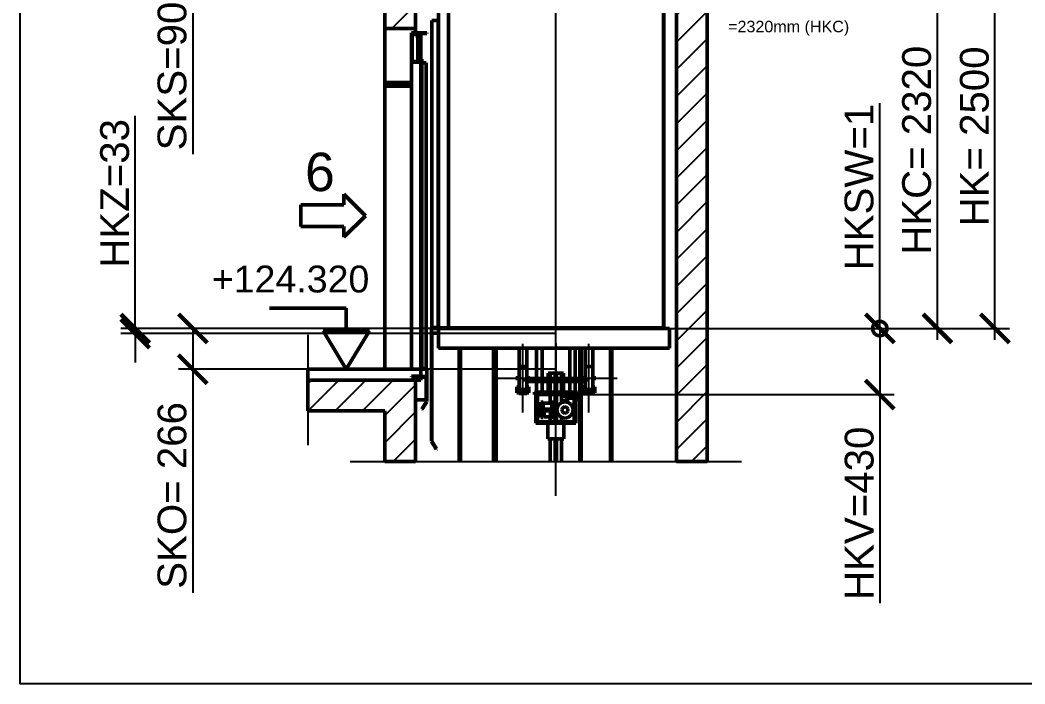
# Model space of a CAD drawing. Header units: millimetres. Extents: x -9546 to 173314, y -46180 to 27253.
# Drawn here: x 62839 to 69384, y -382 to 3941 of the extents above; entities that cross this region are included whole.
import ezdxf
from ezdxf.enums import TextEntityAlignment as Align

# ---------------------------------------------------------------- set-up
doc = ezdxf.new("R2010")
doc.units = ezdxf.units.MM
doc.linetypes.add('AM_ISO08W050', pattern=[18, 12, -1.5, 3, -1.5])
for name, color, linetype, lineweight in [('AM_0', 7, 'Continuous', 50), ('AM_5', 3, 'Continuous', 25), ('AM_8', 1, 'Continuous', 25), ('LDCar-AM_0', 7, 'Continuous', 50), ('LDCar-AM_4', 3, 'Continuous', 25), ('LDCarFrame-AM_0', 7, 'Continuous', 50), ('LDElectricalComponents-AM_0', 7, 'Continuous', 50), ('LDForces-AM_0', 7, 'Continuous', 50), ('LDGear-AM_0', 7, 'Continuous', 50), ('LDGear-AM_7', 4, 'AM_ISO08W050', 25), ('LDGuides-AM_0', 7, 'Continuous', 50), ('LDShaft-AM_0', 7, 'Continuous', 50), ('LDShaft-AM_4', 3, 'Continuous', 25), ('LDShaft-AM_5', 3, 'Continuous', 25), ('LDShaft-AM_7', 4, 'AM_ISO08W050', 25)]:
    doc.layers.add(name, color=color, linetype=linetype, lineweight=lineweight)
doc.layers.add('AM_VIEWS', color=1, linetype='Continuous', lineweight=25, plot=False)
doc.styles.add('LD', font='ARIALUNI.ttf')
doc.dimstyles.new('LIFT', dxfattribs={"dimtxt": 2.5, "dimasz": 2.5, "dimexe": 1.25, "dimexo": 0, "dimgap": 0.5, "dimtad": 1, "dimdec": 0, "dimzin": 1, "dimdsep": 46, "dimtxsty": 'LD', "dimblk": 'ARCHTICK', "dimcen": 0, "dimdle": 1, "dimclrd": 3, "dimclre": 3, "dimclrt": 4, "dimadec": 0, "dimazin": 0, "dimtp": 0.1, "dimtm": 0.1, "dimtfac": 0.71, "dimtdec": 0, "dimtix": 1, "dimtmove": 0, "dimatfit": 3, "dimfxl": 1, "dimtolj": 1, "dimarcsym": 0})

# ---------------------------------------------------------------- blocks, each defined once
blk = doc.blocks.new('LD_20260611094835_0000042B')
at = {"layer": 'AM_8'}
for p, q in [((-200, 24018.4), (172.6, 24391)), ((-200, 24195.2), (-4.2, 24391)), ((-200, 24372), (-181, 24391)), ((149.4, 24191), (349.4, 24391)), ((326.1, 24191), (526.1, 24391)), ((502.9, 24191), (702.9, 24391)), ((679.7, 24191), (879.7, 24391)), ((856.5, 24191), (1056.5, 24391)), ((1033.3, 24191), (1233.3, 24391)), ((1210, 24191), (1410, 24391)), ((1386.8, 24191), (1586.8, 24391)), ((1563.6, 24191), (1763.6, 24391)), ((1700, 24150.6), (1900, 24350.6)), ((1700, 23973.9), (1900, 24173.9)), ((-200, 23841.6), (0, 24041.6)), ((1700, 23797.1), (1900, 23997.1)), ((-200, 23664.9), (0, 23864.9)), ((1700, 23620.3), (1900, 23820.3)), ((-200, 23488.1), (0, 23688.1)), ((1700, 23443.5), (1900, 23643.5)), ((-200, 23311.3), (0, 23511.3)), ((1700, 23266.8), (1900, 23466.8)), ((-200, 23134.5), (0, 23334.5)), ((1700, 23090), (1900, 23290)), ((-200, 22957.7), (0, 23157.7)), ((1700, 22913.2), (1900, 23113.2)), ((-200, 22781), (0, 22981)), ((1700, 22736.4), (1900, 22936.4)), ((-200, 22604.2), (0, 22804.2)), ((1700, 22559.7), (1900, 22759.7)), ((-200, 22427.4), (0, 22627.4)), ((1700, 22382.9), (1900, 22582.9)), ((-200, 22250.6), (0, 22450.6)), ((1700, 22206.1), (1900, 22406.1)), ((-200, 22073.9), (0, 22273.9)), ((1700, 22029.3), (1900, 22229.3)), ((-200, 21897.1), (0, 22097.1)), ((1700, 21852.5), (1900, 22052.5)), ((-200, 21720.3), (0, 21920.3)), ((1700, 21675.8), (1900, 21875.8)), ((-153.5, 21590), (0, 21743.5)), ((1700, 21499), (1900, 21699)), ((1700, 21322.2), (1900, 21522.2)), ((1700, 21145.4), (1900, 21345.4)), ((1700, 20968.7), (1900, 21168.7)), ((1700, 20791.9), (1900, 20991.9)), ((1700, 20615.1), (1900, 20815.1)), ((1700, 20438.3), (1900, 20638.3)), ((1700, 20261.6), (1900, 20461.6)), ((1700, 20084.8), (1900, 20284.8)), ((1700, 19908), (1900, 20108)), ((1700, 19731.2), (1900, 19931.2)), ((1700, 19554.4), (1900, 19754.4)), ((1700, 19377.7), (1900, 19577.7)), ((1700, 19200.9), (1900, 19400.9)), ((-700, 19275.8), (-675.8, 19300)), ((-699, 19100), (-499, 19300)), ((-522.2, 19100), (-322.2, 19300)), ((-345.4, 19100), (-145.4, 19300)), ((-200, 19068.7), (0, 19268.7)), ((1700, 19024.1), (1900, 19224.1)), ((-200, 18891.9), (0, 19091.9)), ((1700, 18847.3), (1900, 19047.3)), ((-145.1, 18770), (0, 18915.1)), ((1799.4, 18770), (1900, 18870.6))]:
    blk.add_line(p, q, dxfattribs=at)
blk = doc.blocks.new('LD_20260611094835_0000042C')
at = {"layer": 'LDShaft-AM_0'}
for p, q in [((-80, 24391), (-200, 24391)), ((-200, 24391), (-200, 21590)), ((0, 24391), (-80, 24391)), ((1900, 24391), (0, 24391)), ((1900, 18770), (1900, 24391)), ((0, 21590), (0, 24191)), ((0, 24191), (1700, 24191)), ((1700, 24191), (1700, 18770)), ((-200, 21590), (-200, 21237.5)), ((-200, 21590), (-80, 21590)), ((-80, 21590), (0, 21590)), ((0, 21560), (0, 21590)), ((-200, 21237.5), (-200, 21212.5)), ((-200, 21237.5), (-25, 21237.5)), ((-200, 21212.5), (-200, 19370)), ((-25, 21212.5), (-200, 21212.5)), ((-200, 19300), (-700, 19300)), ((-700, 19300), (-700, 19100)), ((-80, 19300), (-200, 19300)), ((0, 19300), (-80, 19300)), ((0, 18770), (0, 19300)), ((-700, 19100), (-200, 19100)), ((-200, 19100), (-200, 18770)), ((-200, 18770), (-80, 18770)), ((-80, 18770), (0, 18770)), ((1700, 18770), (1900, 18770))]:
    blk.add_line(p, q, dxfattribs=at)
blk = doc.blocks.new('LD_20260611094835_00000433')
at = {"layer": 'LDShaft-AM_4'}
blk.add_line((-700, 225), (-700, -495), dxfattribs=at)
blk = doc.blocks.new('LD_20260611094835_00000434')
at = {"layer": 'LDShaft-AM_0'}
for p, q in [((-200, 0), (-700, 0)), ((-700, 0), (-700, -70)), ((-80, 0), (-200, 0)), ((0, 0), (-80, 0)), ((35, 0), (0, 0)), ((35, -70), (35, 0)), ((-700, -70), (-200, -70)), ((-200, -70), (-80, -70)), ((-80, -70), (0, -70)), ((0, -70), (35, -70))]:
    blk.add_line(p, q, dxfattribs=at)
blk = doc.blocks.new('LD_20260611094835_00000435')
at = {"layer": 'LDShaft-AM_0'}
for p, q in [((35, 0), (0, 0)), ((0, 0), (0, -1)), ((35, -1), (35, 0)), ((0, -1), (35, -1)), ((0, -22.5), (0, -151)), ((71, -1), (35, -1)), ((71, -5), (35, -5)), ((35, -5), (71, -5)), ((71, -5), (71, -1)), ((71, -151), (71, -5)), ((0, -151), (71, -151))]:
    blk.add_line(p, q, dxfattribs=at)
blk = doc.blocks.new('LD_20260611094835_00000436')
at = {"layer": 'LDCar-AM_0'}
for p, q in [((0, 2190), (0, 2000)), ((30, 2190), (0, 2190)), ((3, 2003), (3, 2187)), ((3, 2187), (27, 2187)), ((27, 2187), (27, 2170)), ((27, 2170), (30, 2170)), ((40, 2190), (30, 2190)), ((30, 2170), (30, 2190)), ((40, 2190), (40, 2010)), ((100, 2190), (40, 2190)), ((43, 2010), (43, 2187)), ((43, 2187), (100, 2187)), ((60, 2003), (60, 2187)), ((100, 2187), (100, 2190)), ((0, 2000), (0, 0)), ((0, 2000), (66.5, 2000)), ((63.5, 2003), (3, 2003)), ((40, 2010), (43, 2010)), ((60, 0), (60, 2000)), ((66.5, 2020), (63.5, 2020)), ((63.5, 2020), (63.5, 2003)), ((66.5, 2000), (66.5, 2020)), ((66.5, 1995), (66.5, 5)), ((95, 1995), (66.5, 1995)), ((95, 5), (95, 1995)), ((0, 0), (60, 0)), ((100, 0), (60, 0)), ((60, 0), (60, -44.5)), ((66.5, 5), (95, 5)), ((100, -47.5), (100, 0)), ((60, -44.5), (0, -44.5)), ((0, -44.5), (0, -47.5)), ((0, -47.5), (60, -47.5)), ((60, -47.5), (97, -47.5)), ((97, -47.5), (97, -210)), ((100, -210), (100, -47.5)), ((97.2, -210.2), (67.2, -259.2)), ((67.2, -259.2), (69.8, -260.8)), ((69.8, -260.8), (99.8, -211.8)), ((97, -210), (100, -210)), ((99.8, -211.8), (97.2, -210.2))]:
    blk.add_line(p, q, dxfattribs=at)
blk = doc.blocks.new('LD_20260611094835_00000437')
at = {"layer": 'AM_0'}
for p, q in [((-621, 22296), (-631, 22296)), ((-631, 22296), (-631, 21586)), ((-621, 21586), (-621, 22296)), ((-631, 18907), (-631, 18170)), ((-621, 18170), (-621, 18907))]:
    blk.add_line(p, q, dxfattribs=at)
blk = doc.blocks.new('LD_20260611094835_00000438')
at = {"layer": 'LDShaft-AM_7'}
blk.add_line((0, -1091), (0, 4980), dxfattribs=at)
blk = doc.blocks.new('LD_20260611094835_0000043A')
at = {"layer": 'LDElectricalComponents-AM_0'}
for p, q in [((384, 23791), (-909, 23791)), ((-909, 23783), (384, 23783)), ((400, 23791), (384, 23791)), ((384, 23783), (384, 22999)), ((384, 23783), (400, 23783)), ((400, 23783), (400, 23791)), ((400, 22870), (400, 23783)), ((139, 22870), (-400, 22870)), ((-400, 22870), (-400, 22854)), ((-400, 22854), (-400, 21786)), ((-384, 22854), (139, 22854)), ((-384, 21786), (-384, 22854)), ((393, 22854), (400, 22854)), ((400, 22854), (400, 22870)), ((-400, 19107), (-400, 18370)), ((-384, 18370), (-384, 19107))]:
    blk.add_line(p, q, dxfattribs=at)
blk = doc.blocks.new('LD_20260611094835_0000043B')
at = {"layer": 'LDCar-AM_0'}
for p, q in [((-765.5, 2500), (-765.5, 4)), ((-700, 2500), (-765.5, 2500)), ((700, 2550), (-700, 2550)), ((-700, 2550), (-700, 2500)), ((700, 2500), (-700, 2500)), ((-700, 4), (-700, 2500)), ((-700, 2500), (700, 2500)), ((700, 2500), (700, 2550)), ((700, 2401), (700, 2500)), ((703, 2500), (700, 2500)), ((700, 2500), (700, 4)), ((703, 4), (703, 2500)), ((700, 4), (700, 2399)), ((-701.5, 4), (-766.5, 4)), ((-766.5, 4), (-766.5, 0)), ((-766.5, 0), (-701.5, 0)), ((-765.5, 4), (-700, 4)), ((700, 4), (-701.5, 4)), ((-701.5, 0), (701.5, 0)), ((-700, 4), (700, 4)), ((701.5, 4), (703, 4)), ((701.5, 0), (701.5, 4))]:
    blk.add_line(p, q, dxfattribs=at)
blk = doc.blocks.new('LD_20260611094835_0000043C')
at = {"layer": 'LDForces-AM_0'}
for p, q in [((675, 22944), (675, 22551.5)), ((1155, 22551.5), (1155, 22944)), ((675, 22534.5), (675, 22475)), ((1155, 22475), (1155, 22534.5)), ((725, 22475), (725, 22495)), ((1105, 22495), (1105, 22475)), ((675, 22335), (675, 22186)), ((725, 22186), (725, 22335)), ((1105, 22335), (1105, 22186)), ((1155, 22186), (1155, 22335)), ((675, 19507), (675, 19388)), ((725, 19388), (725, 19507)), ((1105, 19507), (1105, 19388)), ((1155, 19388), (1155, 19507)), ((677.5, 19217.5), (675, 19215.5)), ((675, 19215.5), (675, 19213)), ((675, 19213), (725, 19213)), ((680, 19215.5), (677.5, 19217.5)), ((682.5, 19217.5), (680, 19215.5)), ((685, 19215.5), (682.5, 19217.5)), ((687.5, 19217.5), (685, 19215.5)), ((690, 19215.5), (687.5, 19217.5)), ((692.5, 19217.5), (690, 19215.5)), ((695, 19215.5), (692.5, 19217.5)), ((697.5, 19217.5), (695, 19215.5)), ((700, 19215.5), (697.5, 19217.5)), ((702.5, 19217.5), (700, 19215.5)), ((705, 19215.5), (702.5, 19217.5)), ((707.5, 19217.5), (705, 19215.5)), ((710, 19215.5), (707.5, 19217.5)), ((712.5, 19217.5), (710, 19215.5)), ((715, 19215.5), (712.5, 19217.5)), ((717.5, 19217.5), (715, 19215.5)), ((720, 19215.5), (717.5, 19217.5)), ((722.5, 19217.5), (720, 19215.5)), ((725, 19215.5), (722.5, 19217.5)), ((725, 19213), (725, 19215.5)), ((1107.5, 19217.5), (1105, 19215.5)), ((1105, 19215.5), (1105, 19213)), ((1105, 19213), (1155, 19213)), ((1110, 19215.5), (1107.5, 19217.5)), ((1112.5, 19217.5), (1110, 19215.5)), ((1115, 19215.5), (1112.5, 19217.5)), ((1117.5, 19217.5), (1115, 19215.5)), ((1120, 19215.5), (1117.5, 19217.5)), ((1122.5, 19217.5), (1120, 19215.5)), ((1125, 19215.5), (1122.5, 19217.5)), ((1127.5, 19217.5), (1125, 19215.5)), ((1130, 19215.5), (1127.5, 19217.5)), ((1132.5, 19217.5), (1130, 19215.5)), ((1135, 19215.5), (1132.5, 19217.5)), ((1137.5, 19217.5), (1135, 19215.5)), ((1140, 19215.5), (1137.5, 19217.5)), ((1142.5, 19217.5), (1140, 19215.5)), ((1145, 19215.5), (1142.5, 19217.5)), ((1147.5, 19217.5), (1145, 19215.5)), ((1150, 19215.5), (1147.5, 19217.5)), ((1152.5, 19217.5), (1150, 19215.5)), ((1155, 19215.5), (1152.5, 19217.5)), ((1155, 19213), (1155, 19215.5))]:
    blk.add_line(p, q, dxfattribs=at)
blk = doc.blocks.new('LD_20260611094835_0000043D')
at = {"layer": 'LDCarFrame-AM_0'}
for p, q in [((-90, 2824), (-130, 2824)), ((-130, 2824), (-130, 2818)), ((-130, 2818), (-96, 2818)), ((-126, 2818), (-126, 2720)), ((-96, 2818), (-96, 2720)), ((-50, 2824), (-90, 2824)), ((-90, 2824), (-90, 2679)), ((-90, 2714), (-90, 2824)), ((50, 2824), (-50, 2824)), ((90, 2824), (50, 2824)), ((90, 2679), (90, 2824)), ((90, 2824), (90, 2714)), ((130, 2824), (90, 2824)), ((96, 2720), (96, 2818)), ((96, 2818), (130, 2818)), ((126, 2720), (126, 2818)), ((130, 2818), (130, 2824)), ((-96, 2720), (-130, 2720)), ((-130, 2720), (-130, 2714)), ((-130, 2714), (-90, 2714)), ((-126, 2714), (-126, 2679)), ((-90, 2679), (-90, 2714)), ((90, 2714), (90, 2679)), ((90, 2714), (130, 2714)), ((130, 2720), (96, 2720)), ((126, 2679), (126, 2714)), ((130, 2714), (130, 2720)), ((-126, 0), (-126, -197)), ((-90, 0), (-90, -197)), ((-90, -197), (-90, 0)), ((90, -197), (90, 0)), ((90, 0), (90, -197)), ((126, -197), (126, 0)), ((-50, -197), (-50, -162)), ((-50, -162), (50, -162)), ((50, -162), (50, -197)), ((200, -197), (-200, -197)), ((-200, -197), (-200, -217)), ((-200, -217), (200, -217)), ((-126, -217), (-126, -287)), ((-90, -217), (-90, -287)), ((-90, -287), (-90, -217)), ((-50, -287), (-50, -217)), ((50, -217), (50, -287)), ((90, -287), (90, -217)), ((90, -217), (90, -287)), ((126, -287), (126, -217)), ((200, -217), (200, -197)), ((140, -287), (-140, -287)), ((-140, -287), (-140, -302)), ((-140, -302), (140, -302)), ((-120, -302), (-130, -302)), ((-130, -302), (-130, -489)), ((-120, -479), (-120, -302)), ((130, -302), (120, -302)), ((120, -302), (120, -479)), ((130, -489), (130, -302)), ((140, -302), (140, -287)), ((-130, -489), (130, -489)), ((120, -479), (-120, -479))]:
    blk.add_line(p, q, dxfattribs=at)
blk = doc.blocks.new('LD_20260611094835_0000043E')
at = {"layer": 'LDGear-AM_0'}
for p, q in [((-240, 75), (-240, 69.3)), ((-190, 75), (-240, 75)), ((-240, 69.3), (-240, 53)), ((-190, 69.3), (-190, 75)), ((-190, 53), (-190, 69.3)), ((190, 75), (190, 69.3)), ((240, 75), (190, 75)), ((190, 69.3), (190, 53)), ((240, 69.3), (240, 75)), ((240, 53), (240, 69.3)), ((-250, 13), (-250, 12)), ((-240, 13), (-250, 13)), ((-250, 12), (-250, 9.2)), ((-250, 9.2), (-250, 5)), ((-250, 5), (-250, 0)), ((-250, 0), (-250, -5)), ((-240, 53), (-240, 28.7)), ((-240, 28.7), (-240, 0)), ((-240, 0), (-240, -28.7)), ((-190, 28.7), (-190, 53)), ((-190, 0), (-190, 28.7)), ((-180, 13), (-190, 13)), ((-190, -3), (-190, 0)), ((-180, 12), (-180, 13)), ((-180, 9.2), (-180, 12)), ((-180, 5), (-180, 9.2)), ((-180, 0), (-180, 5)), ((-180, -3), (-180, 0)), ((180, 13), (180, 12)), ((190, 13), (180, 13)), ((180, 12), (180, 9.2)), ((180, 9.2), (180, 5)), ((180, 5), (180, 0)), ((180, 0), (180, -3)), ((190, 53), (190, 28.7)), ((190, 28.7), (190, 0)), ((190, 0), (190, -3)), ((240, 28.7), (240, 53)), ((240, 0), (240, 28.7)), ((250, 13), (240, 13)), ((240, -28.7), (240, 0)), ((250, 12), (250, 13)), ((250, 9.2), (250, 12)), ((250, 5), (250, 9.2)), ((250, 0), (250, 5)), ((250, -5), (250, 0)), ((-251.5, -57), (-253.5, -57)), ((-253.5, -57), (-253.5, -97)), ((-251.5, -95), (-251.5, -57)), ((-250, -5), (-250, -9.2)), ((-250, -9.2), (-250, -12)), ((-250, -12), (-250, -13)), ((-250, -13), (-240, -13)), ((-240, -28.7), (-240, -53)), ((-240, -53), (-240, -69.3)), ((-190, -28.7), (-190, -23)), ((-190, -53), (-190, -28.7)), ((-190, -69.3), (-190, -53)), ((-176.5, -57), (-178.5, -57)), ((-178.5, -57), (-178.5, -95)), ((-176.5, -97), (-176.5, -57)), ((178.5, -57), (176.5, -57)), ((176.5, -57), (176.5, -97)), ((178.5, -95), (178.5, -57)), ((190, -23), (190, -28.7)), ((190, -28.7), (190, -53)), ((190, -53), (190, -69.3)), ((240, -13), (250, -13)), ((240, -53), (240, -28.7)), ((240, -69.3), (240, -53)), ((250, -9.2), (250, -5)), ((250, -12), (250, -9.2)), ((250, -13), (250, -12)), ((253.5, -57), (251.5, -57)), ((251.5, -57), (251.5, -95)), ((253.5, -97), (253.5, -57)), ((-253.5, -97), (-176.5, -97)), ((-178.5, -95), (-251.5, -95)), ((-240, -69.3), (-240, -75)), ((-240, -75), (-190, -75)), ((-190, -75), (-190, -69.3)), ((176.5, -97), (253.5, -97)), ((251.5, -95), (178.5, -95)), ((190, -69.3), (190, -75)), ((190, -75), (240, -75)), ((240, -75), (240, -69.3))]:
    blk.add_line(p, q, dxfattribs=at)
at = {"layer": 'LDGear-AM_7'}
for p, q in [((-215, -225), (-215, 225)), ((215, -225), (215, 225)), ((-400, 0), (-390, 0)), ((-390, 0), (-150, 0)), ((150, 0), (390, 0)), ((390, 0), (400, 0))]:
    blk.add_line(p, q, dxfattribs=at)
blk = doc.blocks.new('LD_20260611094835_0000043F')
at = {"layer": 'LDGear-AM_7'}
for p, q in [((0, 225), (0, -225)), ((-150, 0), (150, 0))]:
    blk.add_line(p, q, dxfattribs=at)
blk = doc.blocks.new('LD_20260611094835_00000440')
at = {"layer": 'LDCarFrame-AM_0'}
for p, q in [((52, 0), (-52, 0)), ((-52, 0), (-52, -102)), ((52, -102), (52, 0)), ((-52, -102), (52, -102))]:
    blk.add_line(p, q, dxfattribs=at)
blk = doc.blocks.new('LD_20260611094835_00000443')
at = {"layer": 'LDForces-AM_0'}
for p, q in [((1071, 23034), (1071, 23024)), ((1071.3, 23034), (1071.3, 23024)), ((1071.3, 23024), (1071.3, 23034)), ((1072.2, 23034), (1072.2, 23024)), ((1072.2, 23024), (1072.2, 23034)), ((1073.5, 23034), (1073.5, 23024)), ((1073.5, 23024), (1073.5, 23034)), ((1075, 23034), (1075, 23024)), ((1075, 23024), (1075, 23034)), ((1076.5, 23034), (1076.5, 23024)), ((1076.5, 23024), (1076.5, 23034)), ((1077.8, 23034), (1077.8, 23024)), ((1077.8, 23024), (1077.8, 23034)), ((1078.7, 23034), (1078.7, 23024)), ((1078.7, 23024), (1078.7, 23034)), ((1079, 23024), (1079, 23034)), ((1271, 23034), (1271, 22186)), ((1271.3, 23034), (1271.3, 22186)), ((1271.3, 22186), (1271.3, 23034)), ((1272.2, 23034), (1272.2, 22186)), ((1272.2, 22186), (1272.2, 23034)), ((1273.5, 23034), (1273.5, 22186)), ((1273.5, 22186), (1273.5, 23034)), ((1275, 23034), (1275, 22186)), ((1275, 22186), (1275, 23034)), ((1276.5, 23034), (1276.5, 22186)), ((1276.5, 22186), (1276.5, 23034)), ((1277.8, 23034), (1277.8, 22186)), ((1277.8, 22186), (1277.8, 23034)), ((1278.7, 23034), (1278.7, 22186)), ((1278.7, 22186), (1278.7, 23034)), ((1279, 22186), (1279, 23034)), ((1071, 22944), (1071, 22186)), ((1071.3, 22944), (1071.3, 22186)), ((1071.3, 22186), (1071.3, 22944)), ((1072.2, 22944), (1072.2, 22186)), ((1072.2, 22186), (1072.2, 22944)), ((1073.5, 22944), (1073.5, 22186)), ((1073.5, 22186), (1073.5, 22944)), ((1075, 22944), (1075, 22186)), ((1075, 22186), (1075, 22944)), ((1076.5, 22944), (1076.5, 22186)), ((1076.5, 22186), (1076.5, 22944)), ((1077.8, 22944), (1077.8, 22186)), ((1077.8, 22186), (1077.8, 22944)), ((1078.7, 22944), (1078.7, 22186)), ((1078.7, 22186), (1078.7, 22944)), ((1079, 22186), (1079, 22944)), ((1071, 19507), (1071, 19310)), ((1071.3, 19507), (1071.3, 19310)), ((1071.3, 19310), (1071.3, 19507)), ((1072.2, 19507), (1072.2, 19310)), ((1072.2, 19310), (1072.2, 19507)), ((1073.5, 19507), (1073.5, 19310)), ((1073.5, 19310), (1073.5, 19507)), ((1075, 19507), (1075, 19310)), ((1075, 19310), (1075, 19507)), ((1076.5, 19507), (1076.5, 19310)), ((1076.5, 19310), (1076.5, 19507)), ((1077.8, 19507), (1077.8, 19310)), ((1077.8, 19310), (1077.8, 19507)), ((1078.7, 19507), (1078.7, 19310)), ((1078.7, 19310), (1078.7, 19507)), ((1079, 19310), (1079, 19507)), ((1271, 19507), (1271, 18770)), ((1271.3, 19507), (1271.3, 18770)), ((1271.3, 18770), (1271.3, 19507)), ((1272.2, 19507), (1272.2, 18770)), ((1272.2, 18770), (1272.2, 19507)), ((1273.5, 19507), (1273.5, 18770)), ((1273.5, 18770), (1273.5, 19507)), ((1275, 19507), (1275, 18770)), ((1275, 18770), (1275, 19507)), ((1276.5, 19507), (1276.5, 18770)), ((1276.5, 18770), (1276.5, 19507)), ((1277.8, 19507), (1277.8, 18770)), ((1277.8, 18770), (1277.8, 19507)), ((1278.7, 19507), (1278.7, 18770)), ((1278.7, 18770), (1278.7, 19507)), ((1279, 18770), (1279, 19507)), ((1071, 19290), (1071, 18770)), ((1071.3, 19290), (1071.3, 18770)), ((1071.3, 18770), (1071.3, 19290)), ((1072.2, 19290), (1072.2, 18770)), ((1072.2, 18770), (1072.2, 19290)), ((1073.5, 19290), (1073.5, 18770)), ((1073.5, 18770), (1073.5, 19290)), ((1075, 19290), (1075, 18770)), ((1075, 18770), (1075, 19290)), ((1076.5, 19290), (1076.5, 18770)), ((1076.5, 18770), (1076.5, 19290)), ((1077.8, 19290), (1077.8, 18770)), ((1077.8, 18770), (1077.8, 19290)), ((1078.7, 19290), (1078.7, 18770)), ((1078.7, 18770), (1078.7, 19290)), ((1079, 18770), (1079, 19290))]:
    blk.add_line(p, q, dxfattribs=at)
blk = doc.blocks.new('LD_20260611094835_00000446')
at = {"layer": 'LDGuides-AM_0'}
for p, q in [((-37.5, 1209), (-37.5, 1174)), ((-5, 1174), (-5, 1209)), ((-5, 1209), (-5, 1174)), ((5, 1209), (5, 1174)), ((5, 1174), (5, 1209)), ((37.5, 1174), (37.5, 1209)), ((-37.5, 1154), (-37.5, 1084)), ((-5, 1084), (-5, 1154)), ((-5, 1154), (-5, 1084)), ((5, 1154), (5, 1084)), ((5, 1084), (5, 1154)), ((37.5, 1084), (37.5, 1154)), ((-37.5, 1069), (-37.5, 1014)), ((-5, 892), (-5, 1069)), ((-5, 1069), (-5, 892)), ((5, 1069), (5, 892)), ((5, 892), (5, 1069)), ((37.5, 1016.2), (37.5, 1069)), ((-37.5, 974), (-37.5, 964)), ((-37.5, 924), (-37.5, 892)), ((37.5, 892), (37.5, 921.8)), ((-37.5, 780), (-37.5, 634)), ((-5, 634), (-5, 780)), ((-5, 780), (-5, 634)), ((5, 780), (5, 634)), ((5, 634), (5, 780)), ((37.5, 634), (37.5, 780))]:
    blk.add_line(p, q, dxfattribs=at)
blk = doc.blocks.new('LD_20260611094836_00000000')
at = {"layer": 'LDCarFrame-AM_0'}
for p, q in [((-82.5, -50), (-97.5, -50)), ((-97.5, -50), (-97.5, -150)), ((-82.5, -150), (-82.5, -50)), ((-82.5, -55), (-82.5, -56.5)), ((-27, -55), (-82.5, -55)), ((-82.5, -56.5), (-82.5, -60.9)), ((-82.5, -60.9), (-82.5, -67.3)), ((-7, -50), (-27, -50)), ((-27, -50), (-27, -150)), ((-27, -56.5), (-27, -55)), ((-27, -60.9), (-27, -56.5)), ((-27, -67.3), (-27, -60.9)), ((-7, -150), (-7, -50)), ((22.4, -62.9), (11, -79.9)), ((39.4, -51.5), (22.4, -62.9)), ((59.5, -47.5), (39.4, -51.5)), ((79.6, -51.5), (59.5, -47.5)), ((61, 0), (61, -24)), ((61, -24), (117, -24)), ((76.5, -30), (61.5, -30)), ((61.5, -30), (61.5, -47.9)), ((76.5, -50.9), (76.5, -30)), ((96.6, -62.9), (79.6, -51.5)), ((108, -79.9), (96.6, -62.9)), ((117, 0), (117, -24)), ((117, -24), (117, 0)), ((117, -24), (120, -24)), ((138.1, -17.1), (137.5, -20)), ((137.5, -20), (138.1, -22.9)), ((139.7, -14.7), (138.1, -17.1)), ((138.1, -22.9), (139.7, -25.3)), ((142.1, -13.1), (139.7, -14.7)), ((139.7, -25.3), (142.1, -26.9)), ((145, -12.5), (142.1, -13.1)), ((142.1, -26.9), (145, -27.5)), ((147.9, -13.1), (145, -12.5)), ((145, -27.5), (147.9, -26.9)), ((150.3, -14.7), (147.9, -13.1)), ((147.9, -26.9), (150.3, -25.3)), ((151.9, -17.1), (150.3, -14.7)), ((150.3, -25.3), (151.9, -22.9)), ((152.5, -20), (151.9, -17.1)), ((151.9, -22.9), (152.5, -20)), ((-82.5, -67.3), (-82.5, -75)), ((-82.5, -75), (-82.5, -82.7)), ((-82.5, -82.7), (-82.5, -89.1)), ((-82.5, -89.1), (-82.5, -93.5)), ((-82.5, -93.5), (-82.5, -95)), ((-82.5, -95), (-27, -95)), ((-75.5, -105), (-75.5, -106.5)), ((-34, -105), (-75.5, -105)), ((-75.5, -106.5), (-75.5, -110.9)), ((-75.5, -110.9), (-75.5, -117.3)), ((-75.5, -117.3), (-75.5, -125)), ((-75.5, -125), (-75.5, -132.7)), ((-34, -106.5), (-34, -105)), ((-34, -110.9), (-34, -106.5)), ((-34, -117.3), (-34, -110.9)), ((-34, -125), (-34, -117.3)), ((-34, -132.7), (-34, -125)), ((-27, -75), (-27, -67.3)), ((-27, -82.7), (-27, -75)), ((-27, -89.1), (-27, -82.7)), ((-27, -93.5), (-27, -89.1)), ((-27, -95), (-27, -93.5)), ((11, -79.9), (7, -100)), ((7, -100), (11, -120.1)), ((11, -120.1), (22.4, -137.1)), ((40, -92.3), (38.5, -100)), ((38.5, -100), (40, -107.7)), ((44.4, -85.9), (40, -92.3)), ((40, -107.7), (44.4, -114.1)), ((50.8, -81.5), (44.4, -85.9)), ((44.4, -114.1), (50.8, -118.5)), ((58.5, -80), (50.8, -81.5)), ((50.8, -118.5), (58.5, -120)), ((66.2, -81.5), (58.5, -80)), ((58.5, -120), (66.2, -118.5)), ((72.6, -85.9), (66.2, -81.5)), ((66.2, -118.5), (72.6, -114.1)), ((77, -92.3), (72.6, -85.9)), ((72.6, -114.1), (77, -107.7)), ((78.5, -100), (77, -92.3)), ((77, -107.7), (78.5, -100)), ((96.6, -137.1), (108, -120.1)), ((112, -100), (108, -79.9)), ((108, -120.1), (112, -100)), ((-97.5, -150), (-82.5, -150)), ((-75.5, -132.7), (-75.5, -139.1)), ((-75.5, -139.1), (-75.5, -143.5)), ((-75.5, -143.5), (-75.5, -145)), ((-75.5, -145), (-34, -145)), ((-34, -139.1), (-34, -132.7)), ((-34, -143.5), (-34, -139.1)), ((-34, -145), (-34, -143.5)), ((-27, -150), (-7, -150)), ((22.4, -137.1), (39.4, -148.5)), ((39.4, -148.5), (59.5, -152.5)), ((59.5, -152.5), (79.6, -148.5)), ((79.6, -148.5), (96.6, -137.1))]:
    blk.add_line(p, q, dxfattribs=at)
blk = doc.blocks.new('LD_20260611094836_00000001')
at = {"layer": 'LDCarFrame-AM_0'}
for p, q in [((741, 2679), (-765, 2679)), ((-765, 2679), (-765, 2629)), ((-765, 2629), (741, 2629)), ((741, 2629), (741, 2679)), ((-700, 2530), (-700, 2528)), ((700, 2528), (700, 2530)), ((741, 129), (-765, 129)), ((-765, 129), (-765, 95)), ((-765, 95), (-765, 15)), ((741, 95), (741, 129)), ((741, 15), (741, 95)), ((-765, 15), (-765, 0)), ((-765, 0), (741, 0)), ((741, 0), (741, 15))]:
    blk.add_line(p, q, dxfattribs=at)
blk = doc.blocks.new('LD_20260611094836_00000004')
at = {"layer": 'LDCar-AM_0'}
for p, q in [((42.5, 2005), (2.5, 2005)), ((2.5, 2005), (2.5, 5)), ((42.5, 5), (42.5, 2005)), ((45, 0), (0, 0)), ((0, 0), (0, -30)), ((2.5, 5), (42.5, 5)), ((45, -30), (45, 0)), ((0, -30), (0, -735)), ((3, -735), (3, -30)), ((3, -30), (45, -30)), ((0, -735), (3, -735)), ((2.8, -734.2), (0.2, -735.8)), ((0.2, -735.8), (30.2, -785.8)), ((32.8, -784.2), (2.8, -734.2)), ((30.2, -785.8), (32.8, -784.2))]:
    blk.add_line(p, q, dxfattribs=at)
blk = doc.blocks.new('_DotSmall')
at = {"color": 0, "linetype": 'ByBlock', "const_width": 0.5}
blk.add_lwpolyline([(-0.0625, 0, 1), (0.0625, 0, 1)], format="xyb", close=True, dxfattribs=at)
blk = doc.blocks.new('_ArchTick')
at = {"color": 0, "linetype": 'ByBlock', "const_width": 0.15}
blk.add_lwpolyline([(-0.5, -0.5), (0.5, 0.5)], dxfattribs=at)
blk = doc.blocks.new('*D3371')
at = {"layer": 'AM_5', "color": 3, "lineweight": -2, "transparency": 16777216}
for p, q in [((66328.8, 1931.9), (68532.6, 1931.9)), ((68438.8, 1931.9), (68438.8, 1426.9)), ((66328.8, 1501.9), (68532.6, 1501.9)), ((68438.8, 1501.9), (68438.8, 143.5))]:
    blk.add_line(p, q, dxfattribs=at)
at = {"layer": 'Defpoints', "color": 0, "transparency": 16777216}
for p in [(66328.8, 1931.9), (68438.8, 1931.9), (66328.8, 1501.9)]:
    blk.add_point(p, dxfattribs=at)
at = {"layer": 'AM_5', "color": 3, "lineweight": -2, "transparency": 16777216, "xscale": 187.5, "yscale": 187.5, "zscale": 187.5}
for name, p, rotation in [('_DotSmall', (68438.8, 1931.9), 90), ('_ArchTick', (68438.8, 1501.9), 270)]:
    blk.add_blockref(name, p, dxfattribs=dict(at, rotation=rotation))
at = {"layer": 'AM_5', "color": 4, "transparency": 16777216, "insert": (68305.5, 729), "char_height": 187.5, "attachment_point": 5, "rotation": 90, "style": 'LD'}
blk.add_mtext('\\A1;HKV=430', dxfattribs=at)
blk = doc.blocks.new('*D3373')
at = {"layer": 'AM_5', "color": 3, "lineweight": -2, "transparency": 16777216}
for p, q in [((68438.8, 1932.9), (68438.8, 3398.9)), ((66328.8, 1932.9), (68532.6, 1932.9)), ((66328.8, 1931.9), (68532.6, 1931.9)), ((68438.8, 1931.9), (68438.8, 1932.9)), ((68438.8, 1931.9), (68438.8, 1744.4))]:
    blk.add_line(p, q, dxfattribs=at)
at = {"layer": 'Defpoints', "color": 0, "transparency": 16777216}
for p in [(66328.8, 1932.9), (66328.8, 1931.9), (68438.8, 1932.9)]:
    blk.add_point(p, dxfattribs=at)
at = {"layer": 'AM_5', "color": 3, "lineweight": -2, "transparency": 16777216, "xscale": 187.5, "yscale": 187.5, "zscale": 187.5}
for name, p, rotation in [('_ArchTick', (68438.8, 1932.9), 270), ('_DotSmall', (68438.8, 1931.9), 90)]:
    blk.add_blockref(name, p, dxfattribs=dict(at, rotation=rotation))
at = {"layer": 'AM_5', "color": 4, "transparency": 16777216, "insert": (68304.4, 2853.4), "char_height": 187.5, "attachment_point": 5, "rotation": 90, "style": 'LD'}
blk.add_mtext('\\A1;HKSW=1', dxfattribs=at)
blk = doc.blocks.new('*D3374')
at = {"layer": 'AM_5', "color": 3, "lineweight": -2, "transparency": 16777216}
for p, q in [((65518.8, 4363.9), (63870.1, 4363.9)), ((63963.8, 4363.9), (63963.8, 4198.9)), ((65518.8, 4273.9), (63870.1, 4273.9)), ((63963.8, 4273.9), (63963.8, 3066.5))]:
    blk.add_line(p, q, dxfattribs=at)
at = {"layer": 'Defpoints', "color": 0, "transparency": 16777216}
for p in [(63963.8, 4363.9), (65518.8, 4363.9), (65518.8, 4273.9)]:
    blk.add_point(p, dxfattribs=at)
at = {"layer": 'AM_5', "color": 3, "lineweight": -2, "transparency": 16777216, "xscale": 187.5, "yscale": 187.5, "zscale": 187.5}
for name, p, rotation in [('_DotSmall', (63963.8, 4363.9), 90), ('_ArchTick', (63963.8, 4273.9), 270)]:
    blk.add_blockref(name, p, dxfattribs=dict(at, rotation=rotation))
at = {"layer": 'AM_5', "color": 4, "transparency": 16777216, "insert": (63829.4, 3576.4), "char_height": 187.5, "attachment_point": 5, "rotation": 90, "style": 'LD'}
blk.add_mtext('\\A1;SKS=90', dxfattribs=at)
blk = doc.blocks.new('*D3375')
at = {"layer": 'AM_5', "color": 3, "lineweight": -2, "transparency": 16777216}
for p, q in [((63588.8, 1931.9), (63588.8, 3317.8)), ((66328.8, 1931.9), (63495.1, 1931.9)), ((66328.8, 1898.9), (63495.1, 1898.9)), ((63588.8, 1898.9), (63588.8, 1931.9)), ((63588.8, 1898.9), (63588.8, 1711.4))]:
    blk.add_line(p, q, dxfattribs=at)
at = {"layer": 'Defpoints', "color": 0, "transparency": 16777216}
for p in [(63588.8, 1931.9), (66328.8, 1931.9), (66328.8, 1898.9)]:
    blk.add_point(p, dxfattribs=at)
at = {"layer": 'AM_5', "color": 3, "lineweight": -2, "transparency": 16777216, "xscale": 187.5, "yscale": 187.5, "zscale": 187.5}
for p, rotation in [((63588.8, 1931.9), 270), ((63588.8, 1898.9), 90)]:
    blk.add_blockref('_ArchTick', p, dxfattribs=dict(at, rotation=rotation))
at = {"layer": 'AM_5', "color": 4, "transparency": 16777216, "insert": (63455.5, 2812.4), "char_height": 187.5, "attachment_point": 5, "rotation": 90, "style": 'LD'}
blk.add_mtext('\\A1;HKZ=33', dxfattribs=at)
blk = doc.blocks.new('*D3377')
at = {"layer": 'Defpoints', "color": 0, "transparency": 16777216}
for p in [(63963.8, 1932.9), (66328.8, 1932.9), (66328.8, 1666.9)]:
    blk.add_point(p, dxfattribs=at)
at = {"layer": 'LDShaft-AM_5', "color": 3, "lineweight": -2, "transparency": 16777216}
for p, q in [((66328.8, 1932.9), (63870.1, 1932.9)), ((63963.8, 1932.9), (63963.8, 1591.9)), ((66328.8, 1666.9), (63870.1, 1666.9)), ((63963.8, 1666.9), (63963.8, 211.2))]:
    blk.add_line(p, q, dxfattribs=at)
at = {"layer": 'LDShaft-AM_5', "color": 3, "lineweight": -2, "transparency": 16777216, "xscale": 187.5, "yscale": 187.5, "zscale": 187.5}
for p, rotation in [((63963.8, 1932.9), 90), ((63963.8, 1666.9), 270)]:
    blk.add_blockref('_ArchTick', p, dxfattribs=dict(at, rotation=rotation))
at = {"layer": 'LDShaft-AM_5', "color": 4, "transparency": 16777216, "insert": (63829.4, 845.3), "char_height": 187.5, "attachment_point": 5, "rotation": 90, "style": 'LD'}
blk.add_mtext('\\A1;SKO= 266', dxfattribs=at)
blk = doc.blocks.new('*D3380')
at = {"layer": 'Defpoints', "color": 0, "transparency": 16777216}
for p in [(66328.8, 4432.9), (69188.8, 4432.9), (66328.8, 1932.9)]:
    blk.add_point(p, dxfattribs=at)
at = {"layer": 'LDShaft-AM_5', "color": 3, "lineweight": -2, "transparency": 16777216}
for p, q in [((69188.8, 1857.9), (69188.8, 4507.9)), ((66328.8, 4432.9), (69282.6, 4432.9)), ((66328.8, 1932.9), (69282.6, 1932.9))]:
    blk.add_line(p, q, dxfattribs=at)
at = {"layer": 'LDShaft-AM_5', "color": 3, "lineweight": -2, "transparency": 16777216, "xscale": 187.5, "yscale": 187.5, "zscale": 187.5}
for p, rotation in [((69188.8, 4432.9), 90), ((69188.8, 1932.9), 270)]:
    blk.add_blockref('_ArchTick', p, dxfattribs=dict(at, rotation=rotation))
at = {"layer": 'LDShaft-AM_5', "color": 4, "transparency": 16777216, "insert": (69055.5, 3182.9), "char_height": 187.5, "attachment_point": 5, "rotation": 90, "style": 'LD'}
blk.add_mtext('\\A1;HK= 2500', dxfattribs=at)
blk = doc.blocks.new('LD_20260611094836_00000007')
at = {"layer": 'LDCar-AM_4'}
blk.add_line((-425, 18770), (2125, 18770), dxfattribs=at)
blk = doc.blocks.new('LD_20260611094836_00000008')
at = {"layer": 'LDCar-AM_4'}
blk.add_line((-700, 19595), (-700, 18875), dxfattribs=at)
blk = doc.blocks.new('LD_ENTRY_FLOOR_L')
for p, q in [((-150, 250), (0, 0)), ((0, 0), (150, 250))]:
    blk.add_line(p, q)
at = {"layer": 'AM_0'}
for p, q in [((0, 397.7), (-500, 397.7)), ((0, 250), (0, 397.7)), ((150, 250), (-150, 250))]:
    blk.add_line(p, q, dxfattribs=at)
blk = doc.blocks.new('LD_20260309095653_0000009C')
at = {"layer": 'LDCar-AM_0'}
blk.add_blockref('LD_ENTRY_FLOOR_L', (0, 0), dxfattribs=at)
at = {"layer": 'LDCar-AM_0', "style": 'LD'}
blk.add_text('+124.320', height=175, dxfattribs=at).set_placement((150, 500), align=Align.RIGHT)
blk = doc.blocks.new('LD_ENTRY_L')
for p, q in [((0, 0), (-140.6, 140.6)), ((-140.6, 70.3), (-140.6, 140.6)), ((-421.5, -70.3), (-421.5, 70.3)), ((-140.6, 70.3), (-421.5, 70.3)), ((0, 0), (-140.6, -140.6)), ((-140.6, -70.3), (-421.5, -70.3)), ((-140.6, -140.6), (-140.6, -70.3))]:
    blk.add_line(p, q)
blk = doc.blocks.new('LD_20260309095653_0000009D')
at = {"layer": 'LDCar-AM_0'}
blk.add_blockref('LD_ENTRY_L', (0, 0), dxfattribs=at)
at = {"layer": 'LDCar-AM_0', "style": 'LD'}
blk.add_text('6', height=250, dxfattribs=at).set_placement((-200, 160), align=Align.RIGHT)
blk = doc.blocks.new('*D3387')
at = {"layer": 'AM_5', "color": 3, "lineweight": -2, "transparency": 16777216}
for p, q in [((68813.8, 1857.9), (68813.8, 4327.9)), ((66328.8, 4252.9), (68907.6, 4252.9)), ((66328.8, 1932.9), (68907.6, 1932.9))]:
    blk.add_line(p, q, dxfattribs=at)
at = {"layer": 'Defpoints', "color": 0, "transparency": 16777216}
for p in [(66328.8, 4252.9), (68813.8, 4252.9), (66328.8, 1932.9)]:
    blk.add_point(p, dxfattribs=at)
at = {"layer": 'AM_5', "color": 3, "lineweight": -2, "transparency": 16777216, "xscale": 187.5, "yscale": 187.5, "zscale": 187.5}
for p, rotation in [((68813.8, 4252.9), 90), ((68813.8, 1932.9), 270)]:
    blk.add_blockref('_ArchTick', p, dxfattribs=dict(at, rotation=rotation))
at = {"layer": 'AM_5', "color": 4, "transparency": 16777216, "insert": (68679.4, 3092.9), "char_height": 187.5, "attachment_point": 5, "rotation": 90, "style": 'LD'}
blk.add_mtext('\\A1;HKC= 2320', dxfattribs=at)

msp = doc.modelspace()

# ---------------------------------------------------------------- linework, layer by layer
at = {"layer": 'AM_VIEWS'}
msp.add_lwpolyline([(62838.8, 7700.4), (69807.6, 7700.4), (69807.6, -382), (62838.8, -382)], close=True, dxfattribs=at)

# ---------------------------------------------------------------- block references
for name, p in [('LD_20260611094835_00000438', (66328.8, 1932.9)), ('LD_20260611094835_0000042B', (65413.8, -17703.1)), ('LD_20260611094835_0000042C', (65413.8, -17703.1)), ('LD_20260611094835_0000043A', (66322.8, -17303.1)), ('LD_20260611094835_00000443', (65413.8, -17703.1)), ('LD_20260611094835_0000043C', (65413.8, -17703.1)), ('LD_20260611094835_00000437', (66328.8, -17103.1)), ('LD_20260611094835_0000043D', (66328.8, 1803.9)), ('LD_20260611094835_0000043B', (66328.8, 1932.9)), ('LD_20260611094836_00000001', (66328.8, 1803.9)), ('LD_20260611094836_00000004', (65518.8, 1932.9)), ('LD_20260611094835_00000436', (65388.8, 1666.9)), ('LD_20260309095653_0000009D', (65088.8, 2666.9)), ('LD_20260309095653_0000009C', (64963.8, 1666.9)), ('LD_20260611094835_00000433', (65413.8, 1666.9)), ('LD_20260611094836_00000008', (65413.8, -17703.1)), ('LD_20260611094835_0000043E', (66328.8, 1609.9)), ('LD_20260611094835_0000043F', (66328.8, 1609.9)), ('LD_20260611094835_00000434', (65413.8, 1666.9)), ('LD_20260611094835_00000446', (66328.8, 432.9)), ('LD_20260611094835_00000435', (65413.8, 1619.4)), ('LD_20260611094836_00000000', (66328.8, 1501.9)), ('LD_20260611094835_00000440', (66328.8, 1314.9)), ('LD_20260611094836_00000007', (65413.8, -17703.1))]:
    msp.add_blockref(name, p)

# ---------------------------------------------------------------- texts
at = {"layer": 'LDCar-AM_0', "style": 'LD'}
msp.add_text('=2320mm (HKC)', height=75, dxfattribs=at).set_placement((67450.7, 3838.6), align=Align.BOTTOM_LEFT)

# ---------------------------------------------------------------- dimensions: what is measured, and where the dimension line sits
at = {"layer": 'AM_5'}
for base, p1, p2, text, override, picture, middle in [((63963.8, 4363.9), (65518.8, 4273.9), (65518.8, 4363.9), 'SKS=<>', {"dimscale": 75, "dimtxt": 2.5, "dimjust": 1, "dimblk2": 'DOTSMALL', "dimsah": 1, "dimtix": 0}, '*D3374', (63829.4, 3576.4)), ((68813.8, 4252.9), (66328.8, 1932.9), (66328.8, 4252.9), 'HKC= <>', {"dimscale": 75, "dimtxt": 2.5, "dimtix": 1}, '*D3387', (68679.4, 3092.9)), ((68438.8, 1932.9), (66328.8, 1931.9), (66328.8, 1932.9), 'HKSW=<>', {"dimscale": 75, "dimtxt": 2.5, "dimjust": 2, "dimblk1": 'DOTSMALL', "dimsah": 1, "dimtix": 0}, '*D3373', (68304.4, 2853.4)), ((63588.8, 1931.9), (66328.8, 1898.9), (66328.8, 1931.9), 'HKZ=<>', {"dimscale": 75, "dimtxt": 2.5, "dimjust": 2, "dimtix": 0}, '*D3375', (63455.5, 2812.4)), ((68438.8, 1931.9), (66328.8, 1501.9), (66328.8, 1931.9), 'HKV=<>', {"dimscale": 75, "dimtxt": 2.5, "dimjust": 1, "dimblk2": 'DOTSMALL', "dimsah": 1, "dimtix": 0}, '*D3371', (68305.5, 729))]:
    dim = msp.add_linear_dim(base=base, p1=p1, p2=p2, angle=90, text=text, dimstyle='LIFT', override=override, dxfattribs=at)
    dim.commit()
    dim.dimension.update_dxf_attribs({"geometry": picture, "text_midpoint": middle})
at = {"layer": 'LDShaft-AM_5'}
for base, p1, p2, text, override, picture, middle in [((69188.8, 4432.9), (66328.8, 1932.9), (66328.8, 4432.9), 'HK= <>', {"dimscale": 75, "dimtxt": 2.5, "dimtix": 1}, '*D3380', (69055.5, 3182.9)), ((63963.8, 1932.9), (66328.8, 1666.9), (66328.8, 1932.9), 'SKO= <>', {"dimscale": 75, "dimtxt": 2.5, "dimjust": 1, "dimtix": 0}, '*D3377', (63829.4, 845.3))]:
    dim = msp.add_linear_dim(base=base, p1=p1, p2=p2, angle=90, text=text, dimstyle='LIFT', override=override, dxfattribs=at)
    dim.commit()
    dim.dimension.update_dxf_attribs({"geometry": picture, "text_midpoint": middle})

doc.saveas('drawing.dxf')
